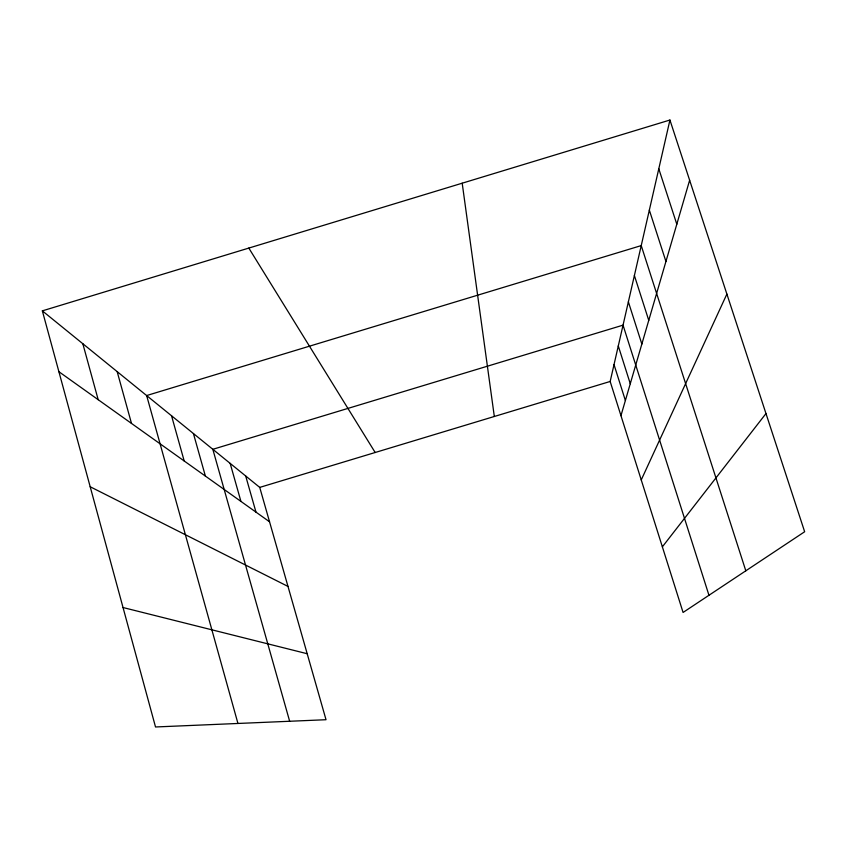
<?xml version="1.0" encoding="UTF-8"?>
<svg xmlns="http://www.w3.org/2000/svg" width="847" height="847" viewBox="0 0 847 847"><rect width="100%" height="100%" fill="white"/><g stroke="black" fill="none" stroke-linecap="round" stroke-linejoin="round"><path stroke-width="1.27" d="M669.935 120.03L804.65 531.747L683.074 612.455L610.168 381.468L669.935 120.03L42.35 310.86L155.52 726.97L326.021 719.717L259.733 487.396L42.35 310.86M620.957 415.665L689.638 180.231M641.243 479.931L726.885 294.068M662.365 546.834L765.974 413.558M259.733 487.396L610.168 381.468M123.037 607.532L307.196 653.725M90.195 486.76L287.991 586.431M58.898 371.706L269.547 521.794M248.817 248.076L375.179 452.499M658.786 168.797L676.806 224.222M649.342 210.12L665.933 261.479M745.815 570.804L641.232 245.598L146.647 395.549L237.943 723.465M634.392 275.529L648.76 320.378M628.368 301.839L641.846 344.062M708.96 595.272L623.043 325.153L212.83 449.302L289.653 721.263M618.289 345.947L630.274 383.744M614.022 364.623L625.382 400.525M245.694 475.993L255.974 512.117M230.151 463.362L240.929 501.403M193.423 433.548L205.387 476.078M171.539 415.771L184.191 460.969M117.161 371.611L131.497 423.426M82.826 343.734L98.188 399.699M462.197 183.196L494.32 416.491"/></g></svg>
